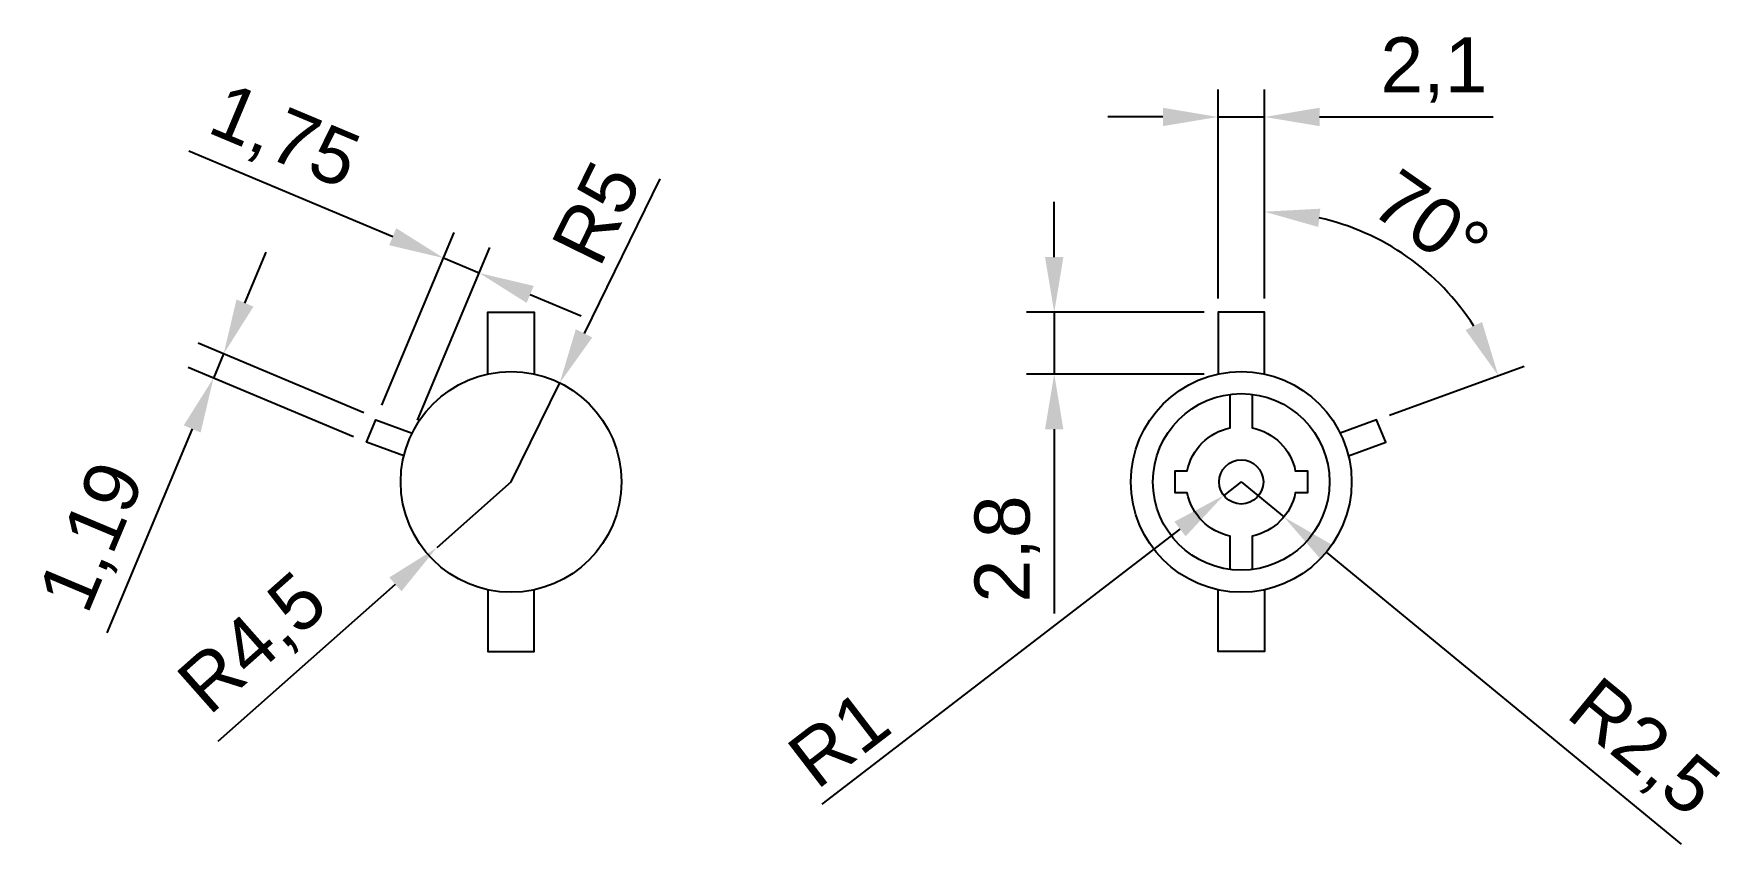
# Model space of a CAD drawing. Header units: millimetres. Extents: x 15.3 to 91.9, y 25.7 to 62.4.
import ezdxf

# ---------------------------------------------------------------- set-up
doc = ezdxf.new("R2010")
doc.units = ezdxf.units.MM
doc.layers.add('butoane', color=1, linetype='Continuous')
doc.layers.add('cotari', color=4, linetype='Continuous')
doc.styles.get("Standard").update_dxf_attribs({"font": 'arial.ttf'})
doc.dimstyles.new('ISO-25', dxfattribs={"dimtxt": 2.5, "dimasz": 2.5, "dimexe": 1.25, "dimexo": 0.625, "dimtad": 1, "dimtxsty": 'Standard', "dimcen": 2.5, "dimadec": 0, "dimazin": 0, "dimtfac": 1, "dimtmove": 0, "dimatfit": 3, "dimfxl": 1, "dimarcsym": 0})

# ---------------------------------------------------------------- blocks, each defined once
blk = doc.blocks.new('*D12')
at = {"layer": 'cotari', "color": 0, "lineweight": -2, "transparency": 16777216}
for p, q in [((43.713, 55.87), (40.274, 48.869)), ((36.967, 42.138), (39.172, 46.625))]:
    blk.add_line(p, q, dxfattribs=at)
at = {"layer": 'cotari', "color": 0, "transparency": 16777216}
blk.add_solid([(39.9, 49.053), (40.648, 48.686), (39.172, 46.625)], dxfattribs=at)
at = {"layer": 'Defpoints', "color": 0, "transparency": 16777216}
for p in [(39.172, 46.625), (36.967, 42.138)]:
    blk.add_point(p, dxfattribs=at)
at = {"layer": 'cotari', "color": 0, "transparency": 16777216, "insert": (40.843, 54.328), "char_height": 2.5, "attachment_point": 5, "rotation": 63.83556}
blk.add_mtext('R5', dxfattribs=at)
blk = doc.blocks.new('*D13')
at = {"layer": 'cotari', "color": 0, "lineweight": -2, "transparency": 16777216}
for p, q in [((36.967, 42.138), (33.597, 39.156)), ((23.701, 30.4), (31.724, 37.499))]:
    blk.add_line(p, q, dxfattribs=at)
at = {"layer": 'cotari', "color": 0, "transparency": 16777216}
blk.add_solid([(31.448, 37.811), (32.001, 37.187), (33.597, 39.156)], dxfattribs=at)
at = {"layer": 'Defpoints', "color": 0, "transparency": 16777216}
for p in [(36.967, 42.138), (33.597, 39.156)]:
    blk.add_point(p, dxfattribs=at)
at = {"layer": 'cotari', "color": 0, "transparency": 16777216, "insert": (25.37, 34.711), "char_height": 2.5, "attachment_point": 5, "rotation": 41.50392}
blk.add_mtext('R4,5', dxfattribs=at)
blk = doc.blocks.new('*D14')
at = {"layer": 'cotari', "color": 0, "lineweight": -2, "transparency": 16777216}
for p, q in [((70.055, 42.138), (69.262, 41.528)), ((51.063, 27.542), (67.28, 40.005))]:
    blk.add_line(p, q, dxfattribs=at)
at = {"layer": 'cotari', "color": 0, "transparency": 16777216}
blk.add_solid([(67.026, 40.336), (67.534, 39.675), (69.262, 41.528)], dxfattribs=at)
at = {"layer": 'Defpoints', "color": 0, "transparency": 16777216}
for p in [(70.055, 42.138), (69.262, 41.528)]:
    blk.add_point(p, dxfattribs=at)
at = {"layer": 'cotari', "color": 0, "transparency": 16777216, "insert": (51.82, 30.495), "char_height": 2.5, "attachment_point": 5, "rotation": 37.54164}
blk.add_mtext('R1', dxfattribs=at)
blk = doc.blocks.new('*D15')
at = {"layer": 'cotari', "color": 0, "lineweight": -2, "transparency": 16777216}
for p, q in [((70.055, 42.138), (71.986, 40.55)), ((90.007, 25.724), (73.917, 38.961))]:
    blk.add_line(p, q, dxfattribs=at)
at = {"layer": 'cotari', "color": 0, "transparency": 16777216}
blk.add_solid([(74.181, 39.283), (73.652, 38.639), (71.986, 40.55)], dxfattribs=at)
at = {"layer": 'Defpoints', "color": 0, "transparency": 16777216}
for p in [(70.055, 42.138), (71.986, 40.55)]:
    blk.add_point(p, dxfattribs=at)
at = {"layer": 'cotari', "color": 0, "transparency": 16777216, "insert": (88.188, 29.976), "char_height": 2.5, "attachment_point": 5, "rotation": 320.55655}
blk.add_mtext('R2,5', dxfattribs=at)
blk = doc.blocks.new('*D16')
at = {"layer": 'cotari', "color": 0, "lineweight": -2, "transparency": 16777216}
for p, q in [((69.005, 50.45), (69.005, 59.925)), ((71.105, 50.45), (71.105, 59.925)), ((66.505, 58.675), (64.005, 58.675)), ((69.005, 58.675), (71.105, 58.675)), ((73.605, 58.675), (81.467, 58.675))]:
    blk.add_line(p, q, dxfattribs=at)
at = {"layer": 'cotari', "color": 0, "transparency": 16777216}
for points in [[(66.505, 59.092), (66.505, 58.259), (69.005, 58.675)], [(73.605, 59.092), (73.605, 58.259), (71.105, 58.675)]]:
    blk.add_solid(points, dxfattribs=at)
at = {"layer": 'Defpoints', "color": 0, "transparency": 16777216}
for p in [(71.105, 58.675), (69.005, 49.825), (71.105, 49.825)]:
    blk.add_point(p, dxfattribs=at)
at = {"layer": 'cotari', "color": 0, "transparency": 16777216, "insert": (78.786, 60.803), "char_height": 2.5, "attachment_point": 5}
blk.add_mtext('2,1', dxfattribs=at)
blk = doc.blocks.new('*D17')
at = {"layer": 'cotari', "color": 0, "lineweight": -2, "transparency": 16777216}
for p, q in [((61.579, 52.325), (61.579, 54.825)), ((68.38, 49.825), (60.329, 49.825)), ((61.579, 49.825), (61.579, 47.026)), ((68.38, 47.026), (60.329, 47.026)), ((61.579, 44.526), (61.579, 36.177))]:
    blk.add_line(p, q, dxfattribs=at)
at = {"layer": 'cotari', "color": 0, "transparency": 16777216}
for points in [[(61.162, 52.325), (61.995, 52.325), (61.579, 49.825)], [(61.162, 44.526), (61.995, 44.526), (61.579, 47.026)]]:
    blk.add_solid(points, dxfattribs=at)
at = {"layer": 'Defpoints', "color": 0, "transparency": 16777216}
for p in [(69.005, 49.825), (61.579, 47.026), (69.005, 47.026)]:
    blk.add_point(p, dxfattribs=at)
at = {"layer": 'cotari', "color": 0, "transparency": 16777216, "insert": (59.451, 39.102), "char_height": 2.5, "attachment_point": 5, "rotation": 90}
blk.add_mtext('2,8', dxfattribs=at)
blk = doc.blocks.new('*D18')
at = {"layer": 'cotari', "color": 0, "lineweight": -2, "transparency": 16777216}
for p, q in [((31.604, 53.249), (22.358, 57.128)), ((31.11, 45.61), (34.393, 53.434)), ((32.727, 44.931), (36.01, 52.756)), ((35.526, 51.603), (33.91, 52.281)), ((37.832, 50.636), (40.137, 49.669))]:
    blk.add_line(p, q, dxfattribs=at)
at = {"layer": 'cotari', "color": 0, "transparency": 16777216}
for points in [[(31.765, 53.633), (31.443, 52.864), (33.91, 52.281)], [(37.993, 51.02), (37.67, 50.252), (35.526, 51.603)]]:
    blk.add_solid(points, dxfattribs=at)
at = {"layer": 'Defpoints', "color": 0, "transparency": 16777216}
for p in [(33.91, 52.281), (30.869, 45.033), (32.485, 44.355)]:
    blk.add_point(p, dxfattribs=at)
at = {"layer": 'cotari', "color": 0, "transparency": 16777216, "insert": (26.651, 57.634), "char_height": 2.5, "attachment_point": 5, "rotation": 337.23983}
blk.add_mtext('1,75', dxfattribs=at)
blk = doc.blocks.new('*D19')
at = {"layer": 'cotari', "color": 0, "lineweight": -2, "transparency": 16777216}
for p, q in [((24.909, 50.245), (25.876, 52.55)), ((30.292, 45.275), (22.789, 48.423)), ((23.942, 47.939), (23.483, 46.846)), ((29.834, 44.182), (22.331, 47.329)), ((22.516, 44.54), (18.642, 35.307))]:
    blk.add_line(p, q, dxfattribs=at)
at = {"layer": 'cotari', "color": 0, "transparency": 16777216}
for points in [[(24.525, 50.406), (25.294, 50.083), (23.942, 47.939)], [(22.132, 44.702), (22.9, 44.379), (23.483, 46.846)]]:
    blk.add_solid(points, dxfattribs=at)
at = {"layer": 'Defpoints', "color": 0, "transparency": 16777216}
for p in [(23.483, 46.846), (30.869, 45.033), (30.41, 43.94)]:
    blk.add_point(p, dxfattribs=at)
at = {"layer": 'cotari', "color": 0, "transparency": 16777216, "insert": (18.134, 39.594), "char_height": 2.5, "attachment_point": 5, "rotation": 67.23983}
blk.add_mtext('1,19', dxfattribs=at)
blk = doc.blocks.new('*D20')
at = {"layer": 'cotari', "color": 0, "lineweight": -2, "transparency": 16777216}
for p, q in [((71.105, 50.45), (71.105, 55.632)), ((76.774, 45.169), (82.876, 47.39))]:
    blk.add_line(p, q, dxfattribs=at)
blk.add_arc((71.105, 43.106), 11.276, 32.72952, 77.27048, dxfattribs=at)
at = {"layer": 'cotari', "color": 0, "transparency": 16777216}
for points in [[(73.544, 53.691), (73.636, 54.519), (71.105, 54.382)], [(80.964, 49.388), (80.218, 49.018), (81.701, 46.963)]]:
    blk.add_solid(points, dxfattribs=at)
at = {"layer": 'Defpoints', "color": 0, "transparency": 16777216}
for p in [(79.307, 50.844), (71.105, 49.825), (71.105, 47.026), (76.186, 44.955), (74.537, 44.355)]:
    blk.add_point(p, dxfattribs=at)
at = {"layer": 'cotari', "color": 0, "transparency": 16777216, "insert": (78.664, 53.9), "char_height": 2.5, "attachment_point": 5, "rotation": 325}
blk.add_mtext('70°', dxfattribs=at)

msp = doc.modelspace()

# ---------------------------------------------------------------- linework, layer by layer
at = {"layer": 'butoane'}
for points in [[(35.917, 47.026), (35.917, 49.825), (38.017, 49.825), (38.017, 47.026)], [(71.105, 47.026), (71.105, 49.825), (69.005, 49.825), (69.005, 47.026)], [(32.109, 43.321), (30.41, 43.94), (30.836, 44.955), (32.485, 44.355)], [(74.913, 43.321), (76.612, 43.94), (76.186, 44.955), (74.537, 44.355)], [(35.917, 37.249), (35.917, 34.45), (38.017, 34.45), (38.017, 37.249)], [(71.105, 37.249), (71.105, 34.45), (69.005, 34.45), (69.005, 37.249)]]:
    msp.add_lwpolyline(points, dxfattribs=at)
for points in [[(69.555, 38.169), (69.555, 39.688, -0.300614), (67.606, 41.638), (67.055, 41.638), (67.055, 42.638), (67.606, 42.638, -0.300614), (69.555, 44.587), (69.555, 46.106)], [(70.555, 46.106), (70.555, 44.587, -0.300614), (72.505, 42.638), (73.055, 42.638), (73.055, 41.638), (72.505, 41.638, -0.300614), (70.555, 39.688), (70.555, 38.169)]]:
    msp.add_lwpolyline(points, format="xyb", dxfattribs=at)
for centre, radius in [((36.967, 42.138), 5), ((70.055, 42.138), 5), ((70.055, 42.138), 4), ((70.055, 42.138), 1)]:
    msp.add_circle(centre, radius, dxfattribs=at)

# ---------------------------------------------------------------- dimensions: what is measured, and where the dimension line sits
at = {"layer": 'cotari'}
for p1, p2, distance, picture, middle in [((69.005, 49.825), (71.105, 49.825), 8.85, '*D16', (78.786, 60.803)), ((32.485, 44.355), (30.869, 45.033), -7.86, '*D18', (26.651, 57.634)), ((69.005, 49.825), (69.005, 47.026), -7.427, '*D17', (59.451, 39.102)), ((30.869, 45.033), (30.41, 43.94), -7.511, '*D19', (18.134, 39.594))]:
    dim = msp.add_aligned_dim(p1=p1, p2=p2, distance=distance, dimstyle='ISO-25', dxfattribs=at)
    dim.commit()
    dim.dimension.update_dxf_attribs({"geometry": picture, "text_midpoint": middle})
for mpoint, picture, middle in [((39.172, 46.625), '*D12', (40.843, 54.328)), ((33.597, 39.156), '*D13', (25.37, 34.711))]:
    dim = msp.add_radius_dim(center=(36.967, 42.138), mpoint=mpoint, dimstyle='ISO-25', dxfattribs=at)
    dim.commit()
    dim.dimension.update_dxf_attribs({"geometry": picture, "text_midpoint": middle})
dim = msp.add_angular_dim_2l(base=(79.307, 50.844), line1=((76.186, 44.955), (74.537, 44.355)), line2=((71.105, 47.026), (71.105, 49.825)), dimstyle='ISO-25', dxfattribs=at)
dim.commit()
dim.dimension.update_dxf_attribs({"geometry": '*D20', "text_midpoint": (78.664, 53.9)})
for mpoint, picture, middle in [((69.262, 41.528), '*D14', (52.965, 29.004)), ((71.986, 40.55), '*D15', (86.836, 28.333))]:
    dim = msp.add_radius_dim(center=(70.055, 42.138), mpoint=mpoint, dimstyle='ISO-25', dxfattribs=at)
    dim.commit()
    dim.dimension.update_dxf_attribs({"geometry": picture, "text_midpoint": middle, "dimtype": 164})

doc.saveas('drawing.dxf')
